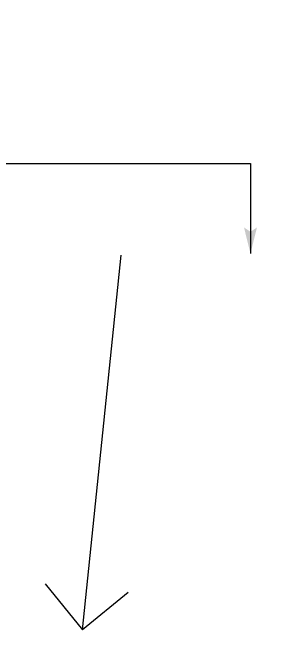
# Model space of a CAD drawing. Extents: x -30 to 1202, y 231 to 898.
# Drawn here: x 184.63 to 191.19, y 401.62 to 417.71 of the extents above; entities that cross this region are included whole.
import ezdxf

# ---------------------------------------------------------------- set-up
doc = ezdxf.new("R2010")
doc.units = 0
doc.header["$LTSCALE"] = 0.04
doc.layers.get('0').update_dxf_attribs({"linetype": 'CONTINUOUS'})
for name, color, linetype in [('0.2', 2, 'CONTINUOUS'), ('0.5', 5, 'CONTINUOUS'), ('PISOS', 1, 'CONTINUOUS')]:
    doc.layers.add(name, color=color, linetype=linetype)

# ---------------------------------------------------------------- blocks, each defined once
blk = doc.blocks.new('SBPLN120')
for points in [[(-0.254, 0.0635), (0, 0), (-0.2117, 0)], [(-0.254, -0.0635), (0, 0), (-0.2117, 0)]]:
    blk.add_solid(points)

msp = doc.modelspace()

# ---------------------------------------------------------------- linework, layer by layer
at = {"layer": '0.2'}
for p, q in [((186.401, 402.021), (187.384, 411.547)), ((185.455, 403.185), (186.401, 402.021)), ((187.565, 402.968), (186.401, 402.021))]:
    msp.add_line(p, q, dxfattribs=at)
at = {"layer": '0.5'}
msp.add_arc((241.645, 369.36), 80.587, 170.55784, 170.55784, dxfattribs=at)
at = {"layer": 'PISOS', "color": 5}
for p, q in [((174.203, 413.878), (190.68, 413.878)), ((190.68, 413.878), (190.68, 411.589))]:
    msp.add_line(p, q, dxfattribs=at)

# ---------------------------------------------------------------- block references
at = {"layer": '0.5', "xscale": -2.604852120645319, "yscale": 2.604852120645319, "zscale": 2.604852120645319, "rotation": 89.99999999999663}
msp.add_blockref('SBPLN120', (190.68, 411.589), dxfattribs=at)

doc.saveas('drawing.dxf')
